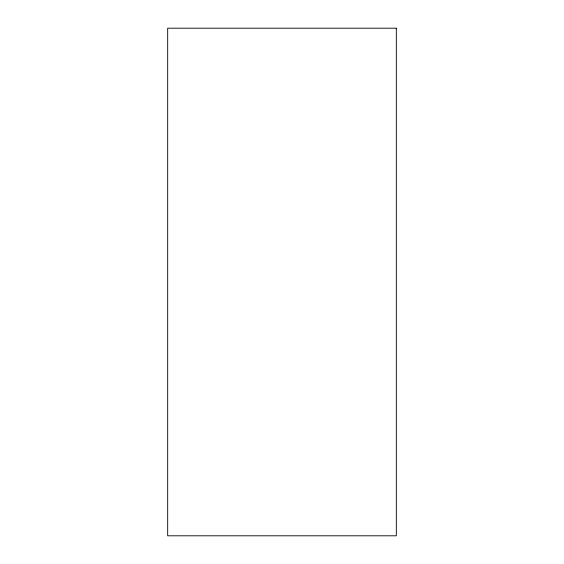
<?xml version="1.0" encoding="UTF-8"?>
<svg xmlns="http://www.w3.org/2000/svg" width="564" height="564" viewBox="0 0 564 564"><rect width="100%" height="100%" fill="white"/><g stroke="black" fill="none" stroke-linecap="round" stroke-linejoin="round"><path stroke-width="0.85" d="M396.323 28.2L167.677 28.2L167.677 535.8L396.323 535.8L396.323 28.2"/></g></svg>
